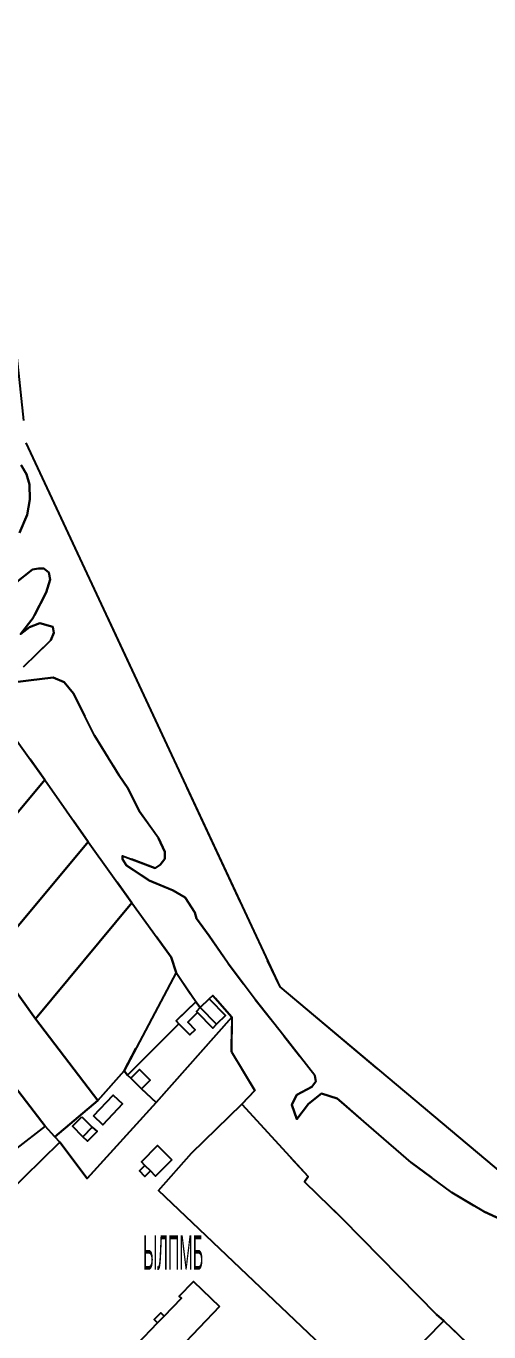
# Model space of a CAD drawing. Extents: x -14.1 to 15.6, y -19 to 8.9.
# Drawn here: x -10.41 to -8.59, y 3.77 to 8.91 of the extents above; entities that cross this region are included whole.
import ezdxf

# ---------------------------------------------------------------- set-up
doc = ezdxf.new("R2010")
doc.units = 0
doc.header["$MEASUREMENT"] = 0
doc.linetypes.add('DASHED', pattern=[0.75, 0.5, -0.25])
doc.linetypes.add('DOT', pattern=[1, 0, -1])
doc.layers.get('0').update_dxf_attribs({"linetype": 'CONTINUOUS'})

msp = doc.modelspace()

# ---------------------------------------------------------------- linework, layer by layer
at = {"color": 6, "linetype": 'DASHED'}
msp.add_lwpolyline([(-14.0578, 3.0923), (-13.9508, 5.3403), (-13.9478, 5.4263), (-13.9458, 5.4903), (-12.8748, 6.6493), (-11.9248, 5.8993), (-11.6118, 7.0223), (-12.8048, 8.3553), (-13.0288, 8.6053), (-11.4428, 8.9123), (-10.5528, 8.6013), (-10.4128, 7.2703), (-9.4128, 5.1263), (-7.9638, 3.9113), (-8.0418, 3.7273)], dxfattribs=at)
at = {"color": 5, "linetype": 'Continuous'}
for points in [[(-10.4128, 7.2703), (-9.4128, 5.1263), (-7.9638, 3.9113)], [(-10.4378, 6.9163), (-10.4078, 6.9863), (-10.3968, 7.0473), (-10.3988, 7.1063), (-10.4108, 7.1473), (-10.4318, 7.1823)], [(-10.4228, 6.3873), (-10.3148, 6.4933), (-10.3028, 6.5213), (-10.3068, 6.5453), (-10.3578, 6.5593), (-10.3988, 6.5443), (-10.4348, 6.5163), (-10.3838, 6.5813), (-10.3328, 6.6803), (-10.3178, 6.7313), (-10.3228, 6.7593), (-10.3418, 6.7753), (-10.3638, 6.7753), (-10.3868, 6.7713), (-10.4568, 6.7163)], [(-8.4618, 4.1743), (-8.6088, 4.2413), (-8.7348, 4.3163), (-8.8948, 4.4353), (-9.1698, 4.6723), (-9.1858, 4.6873), (-9.2478, 4.7063), (-9.2998, 4.6663), (-9.3448, 4.6053), (-9.3648, 4.6613), (-9.3548, 4.6843), (-9.3448, 4.7013), (-9.2858, 4.7323), (-9.2708, 4.7533), (-9.2738, 4.7773), (-9.3968, 4.9343), (-9.5098, 5.0773), (-9.6158, 5.2193), (-9.6908, 5.3283), (-9.7408, 5.3963), (-9.7468, 5.4203), (-9.7848, 5.4783), (-9.8328, 5.5063), (-9.9268, 5.5463), (-10.0168, 5.6053), (-10.0328, 5.6293), (-10.0318, 5.6433), (-9.9038, 5.5943), (-9.8838, 5.6073), (-9.8658, 5.6313), (-9.8648, 5.6583), (-9.8898, 5.7123), (-9.9648, 5.8173), (-10.0108, 5.9093), (-10.0458, 5.9593), (-10.0698, 6.0003), (-10.1428, 6.1173), (-10.2248, 6.2823), (-10.2618, 6.3273), (-10.3058, 6.3463), (-10.4028, 6.3343), (-10.4858, 6.3233)]]:
    msp.add_lwpolyline(points, dxfattribs=at)
at = {"color": 7, "linetype": 'DOT'}
for points in [[(-10.4318, 7.1823), (-10.4108, 7.1473), (-10.3988, 7.1063), (-10.3968, 7.0473), (-10.4078, 6.9863), (-10.4378, 6.9163)], [(-10.4568, 6.7163), (-10.3868, 6.7713), (-10.3638, 6.7753), (-10.3418, 6.7753), (-10.3228, 6.7593), (-10.3178, 6.7313), (-10.3328, 6.6803), (-10.3838, 6.5813), (-10.4348, 6.5163), (-10.3988, 6.5443), (-10.3578, 6.5593), (-10.3068, 6.5453), (-10.3028, 6.5213), (-10.3148, 6.4933), (-10.4228, 6.3873)], [(-10.4858, 6.3233), (-10.4028, 6.3343), (-10.3058, 6.3463), (-10.2618, 6.3273), (-10.2248, 6.2823), (-10.1428, 6.1173), (-10.0698, 6.0003), (-10.0458, 5.9593), (-10.0108, 5.9093), (-9.9648, 5.8173), (-9.8898, 5.7123), (-9.8648, 5.6583), (-9.8658, 5.6313), (-9.8838, 5.6073), (-9.9038, 5.5943), (-10.0318, 5.6433), (-10.0328, 5.6293), (-10.0168, 5.6053), (-9.9268, 5.5463), (-9.8328, 5.5063), (-9.7848, 5.4783), (-9.7468, 5.4203), (-9.7408, 5.3963), (-9.6908, 5.3283), (-9.6158, 5.2193), (-9.5098, 5.0773), (-9.3968, 4.9343), (-9.2738, 4.7773), (-9.2708, 4.7533), (-9.2858, 4.7323), (-9.3448, 4.7013), (-9.3548, 4.6843), (-9.3648, 4.6613), (-9.3448, 4.6053), (-9.2998, 4.6663), (-9.2478, 4.7063), (-9.1858, 4.6873), (-9.1698, 4.6723), (-8.8948, 4.4353), (-8.7348, 4.3163), (-8.6088, 4.2413), (-8.4618, 4.1743)], [(-8.6728, 3.7213), (-8.7658, 3.8113), (-8.7948, 3.8353), (-9.1648, 4.2123), (-9.3148, 4.3583), (-9.3008, 4.3793), (-9.5618, 4.6643), (-9.5108, 4.7183), (-9.6028, 4.8713), (-9.6008, 5.0073), (-9.6758, 5.0923), (-9.6908, 5.0793), (-9.7258, 5.0453), (-9.7438, 5.0673), (-9.8208, 5.1833), (-9.8398, 5.2433), (-9.9958, 5.4573), (-10.1678, 5.6983), (-10.3378, 5.9423), (-10.5108, 6.1833)]]:
    msp.add_lwpolyline(points, dxfattribs=at)
at = {"color": 7, "linetype": 'Continuous'}
for points in [[(-11.4558, 6.1683), (-11.2978, 6.2703), (-11.0728, 5.9613), (-10.8988, 5.7213), (-10.7238, 5.4813), (-10.5488, 5.2423), (-10.3748, 5.0013), (-10.1288, 4.6793), (-10.2988, 4.5353), (-10.3368, 4.5783), (-10.6668, 5.0063), (-10.9948, 5.4873)], [(-11.4558, 6.1683), (-11.2978, 6.2703), (-11.0728, 5.9613), (-10.8988, 5.7213), (-10.7238, 5.4813), (-10.5488, 5.2423), (-10.3748, 5.0013), (-10.1288, 4.6793), (-10.2988, 4.5353), (-10.3368, 4.5783), (-10.6668, 5.0063), (-10.9948, 5.4873)], [(-10.5108, 6.1833), (-10.3378, 5.9423), (-10.7238, 5.4813), (-10.8988, 5.7213)], [(-10.5108, 6.1833), (-10.3378, 5.9423), (-10.7238, 5.4813), (-10.8988, 5.7213)], [(-10.4488, 4.4913), (-10.6258, 4.7153), (-10.7998, 4.5953), (-10.8738, 4.6733), (-11.0318, 4.8663), (-11.1478, 5.0083), (-11.2948, 5.2043), (-11.4678, 5.4203), (-11.8018, 5.8263), (-11.6078, 6.0253), (-11.4558, 6.1683), (-10.9948, 5.4873), (-10.6668, 5.0063), (-10.3368, 4.5783)], [(-10.4488, 4.4913), (-10.6258, 4.7153), (-10.7998, 4.5953), (-10.8738, 4.6733), (-11.0318, 4.8663), (-11.1478, 5.0083), (-11.2948, 5.2043), (-11.4678, 5.4203), (-11.8018, 5.8263), (-11.6078, 6.0253), (-11.4558, 6.1683), (-10.9948, 5.4873), (-10.6668, 5.0063), (-10.3368, 4.5783)], [(-10.3378, 5.9423), (-10.1678, 5.6983), (-10.5488, 5.2423), (-10.7238, 5.4813)], [(-10.3378, 5.9423), (-10.1678, 5.6983), (-10.5488, 5.2423), (-10.7238, 5.4813)], [(-10.5488, 5.2423), (-10.1678, 5.6983), (-9.9958, 5.4573), (-10.3748, 5.0013)], [(-10.5488, 5.2423), (-10.1678, 5.6983), (-9.9958, 5.4573), (-10.3748, 5.0013)], [(-9.9958, 5.4573), (-9.8398, 5.2433), (-9.8208, 5.1833), (-10.0258, 4.7953), (-10.1288, 4.6793), (-10.3748, 5.0013)], [(-9.9958, 5.4573), (-9.8398, 5.2433), (-9.8208, 5.1833), (-10.0258, 4.7953), (-10.1288, 4.6793), (-10.3748, 5.0013)], [(-9.7438, 5.0673), (-9.7258, 5.0453), (-9.6908, 5.0793), (-9.6758, 5.0923), (-9.6008, 5.0073), (-9.8998, 4.6713), (-9.9578, 4.7253), (-9.9988, 4.7673), (-10.0128, 4.7793), (-9.8098, 4.9813), (-9.8208, 4.9923)], [(-9.7438, 5.0673), (-9.7258, 5.0453), (-9.6908, 5.0793), (-9.6758, 5.0923), (-9.6008, 5.0073), (-9.8998, 4.6713), (-9.9578, 4.7253), (-9.9988, 4.7673), (-10.0128, 4.7793), (-9.8098, 4.9813), (-9.8208, 4.9923)], [(-9.7438, 5.0673), (-9.7258, 5.0453), (-9.7408, 5.0293), (-9.7368, 5.0253), (-9.7748, 4.9873), (-9.7458, 4.9573), (-9.7668, 4.9373), (-9.8098, 4.9813), (-9.8208, 4.9923)], [(-9.7258, 5.0453), (-9.6618, 4.9793), (-9.6768, 4.9643), (-9.7368, 5.0253), (-9.7408, 5.0293)], [(-9.6908, 5.0793), (-9.6268, 5.0133), (-9.6618, 4.9793), (-9.7258, 5.0453)], [(-10.0258, 4.7953), (-10.0128, 4.7793), (-9.9988, 4.7673), (-9.9578, 4.7253), (-9.8998, 4.6713), (-10.1718, 4.3713), (-10.2798, 4.5153), (-10.2988, 4.5353), (-10.1288, 4.6793)], [(-10.0258, 4.7953), (-10.0128, 4.7793), (-9.9988, 4.7673), (-9.9578, 4.7253), (-9.8998, 4.6713), (-10.1718, 4.3713), (-10.2798, 4.5153), (-10.2988, 4.5353), (-10.1288, 4.6793)], [(-9.9578, 4.7253), (-9.9988, 4.7673), (-9.9648, 4.8013), (-9.9238, 4.7593)], [(-10.1468, 4.6183), (-10.0688, 4.7003), (-10.0318, 4.6653), (-10.1098, 4.5833)], [(-9.1658, 3.6343), (-9.8908, 4.3243), (-9.7608, 4.4713), (-9.5618, 4.6643), (-9.3008, 4.3793), (-9.3148, 4.3583), (-9.1648, 4.2123), (-8.7948, 3.8353), (-8.7658, 3.8113), (-9.0598, 3.5113)], [(-10.1928, 4.6153), (-10.1518, 4.5743), (-10.1888, 4.5363), (-10.2298, 4.5773)], [(-10.6538, 4.3373), (-10.5588, 4.2413), (-10.2798, 4.5153), (-10.2988, 4.5353), (-10.3368, 4.5783), (-10.4488, 4.4913)], [(-10.6538, 4.3373), (-10.5588, 4.2413), (-10.2798, 4.5153), (-10.2988, 4.5353), (-10.3368, 4.5783), (-10.4488, 4.4913)], [(-10.1888, 4.5363), (-10.1518, 4.5743), (-10.1318, 4.5563), (-10.1698, 4.5183)], [(-9.8378, 4.4453), (-9.9018, 4.3813), (-9.9218, 4.4013), (-9.9438, 4.4233), (-9.9578, 4.4373), (-9.8938, 4.5013)], [(-9.9438, 4.4233), (-9.9218, 4.4013), (-9.9438, 4.3793), (-9.9658, 4.4013)], [(-9.6498, 3.8673), (-9.8108, 3.6993), (-9.6618, 3.5553), (-9.4998, 3.7233), (-9.3998, 3.6263), (-9.4338, 3.5903), (-9.6298, 3.3873), (-9.9748, 3.7193), (-9.8938, 3.8033), (-9.8678, 3.8293), (-9.7998, 3.9003), (-9.8088, 3.9083), (-9.7528, 3.9663)], [(-9.8678, 3.8293), (-9.8938, 3.8033), (-9.9068, 3.8163), (-9.8818, 3.8423)]]:
    msp.add_lwpolyline(points, close=True, dxfattribs=at)
at = {"color": 7, "linetype": 'DOT'}
msp.add_lwpolyline([(-9.8208, 5.1833), (-9.7438, 5.0673), (-9.8208, 4.9923), (-9.8098, 4.9813), (-10.0128, 4.7793), (-10.0258, 4.7953)], close=True, dxfattribs=at)
at = {"color": 7, "linetype": 'Continuous'}
msp.add_lwpolyline([(-11.3588, 3.4933), (-11.0168, 3.8013), (-10.5588, 4.2413), (-10.2798, 4.5153), (-10.1718, 4.3713), (-9.8998, 4.6713), (-9.6008, 5.0073), (-9.6028, 4.8713), (-9.5108, 4.7183), (-9.5618, 4.6643), (-9.3008, 4.3793), (-9.3148, 4.3583), (-9.1648, 4.2123), (-8.7948, 3.8353), (-8.7658, 3.8113), (-8.6728, 3.7213)], dxfattribs=at)
msp.add_lwpolyline([(-11.3588, 3.4933), (-11.0168, 3.8013), (-10.5588, 4.2413), (-10.2798, 4.5153), (-10.1718, 4.3713), (-9.8998, 4.6713), (-9.6008, 5.0073), (-9.6028, 4.8713), (-9.5108, 4.7183), (-9.5618, 4.6643), (-9.3008, 4.3793), (-9.3148, 4.3583), (-9.1648, 4.2123), (-8.7948, 3.8353), (-8.7658, 3.8113), (-8.6728, 3.7213)], dxfattribs=at)

# ---------------------------------------------------------------- texts
at = {"color": 7, "width": 0.35}
msp.add_text('ЫЛПМБ', height=0.135, dxfattribs=at).set_placement((-9.9508, 4.0123))

doc.saveas('drawing.dxf')
